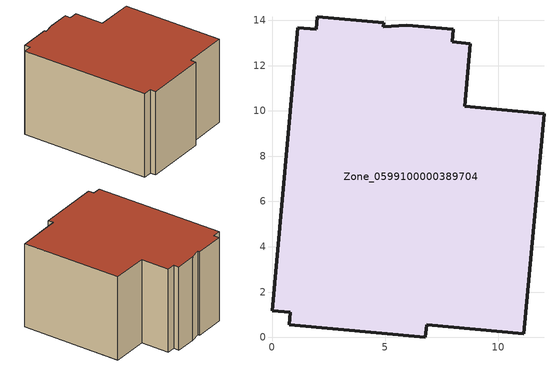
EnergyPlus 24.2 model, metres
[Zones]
Zone_0599100000389704
 floor ground (C_G): 1.95,13.6 2,14.16 4.93,13.89 4.91,13.71 5.95,13.79 8.01,13.6 7.96,13.05 8.77,12.97 8.52,10.2 12.02,9.87 11.12,0.16 6.83,0.55 6.78,0 0.76,0.55 0.81,1.11 0,1.18 1.14,13.66 z0
 wall outside (C_F): 1.14,13.66 0,1.18 0.81,1.11 0.76,0.55 6.78,0 6.83,0.55 11.12,0.16 12.02,9.87 8.52,10.2 8.77,12.97 7.96,13.05 8.01,13.6 5.95,13.79 4.91,13.71 4.93,13.89 2,14.16 1.95,13.6 1.14,13.66 z0:8.28
 roof outside (C_R): 4.91,13.71 4.93,13.89 2,14.16 1.95,13.6 1.14,13.66 0,1.18 0.81,1.11 0.76,0.55 6.78,0 6.83,0.55 11.12,0.16 12.02,9.87 8.52,10.2 8.77,12.97 7.96,13.05 8.01,13.6 5.95,13.79 z8.28
[BUILDING]
Pand.0599100000389704: North Axis=0; Terrain=City; Loads Convergence Tolerance Value=0.04; Temperature Convergence Tolerance Value=0.4; Solar Distribution=FullExterior; Maximum Number of Warmup Days=25; Minimum Number of Warmup Days=1
[Site:Location]
Rotterdam.The.Hague.AP_ZH_NLD Design_Conditions: Latitude=51.96; Longitude=4.45; Time Zone=1; Elevation=-4.5
[SITE:GROUNDTEMPERATURE:BUILDINGSURFACE]
18, 18, 18, 18, 18, 18, 18, 18, 18, 18, 18, 18
[MATERIAL] Thermal Absorptance=0.9; Solar Absorptance=0.7; Visible Absorptance=0.7
Name | Roughness | Thickness | Conductivity | Density | Specific Heat
G.D.1992-2005 | MediumSmooth | 0.15 | 0.06 | 540 | 1210
F.D.1992-2005 | Rough | 0.3 | 0.12 | 1920 | 840
R.D.1992-2005 | MediumRough | 0.2 | 0.08 | 1500 | 1000
[CONSTRUCTION]
C_G: G.D.1992-2005
C_F: F.D.1992-2005
C_R: R.D.1992-2005
[ZONE]
Zone_0599100000389704: Type=1; Multiplier=1; Ceiling Height=Autocalculate; Volume=Autocalculate; Floor Area=autocalculate; Part of Total Floor Area=Yes
[ZONEINFILTRATION:DESIGNFLOWRATE]
Infil_Zone_0599100000389704: Zone or ZoneList or Space or SpaceList=Zone_0599100000389704; Schedule=AlwaysOn; Design Flow Rate Calculation Method=Flow/Area; Flow Rate per Floor Area=0.0021; Constant Term Coefficient=1; Temperature Term Coefficient=0; Velocity Term Coefficient=0; Velocity Squared Term Coefficient=0
[HVACTEMPLATE:ZONE:IDEALLOADSAIRSYSTEM]
Zone_0599100000389704: Maximum Heating Supply Air Temperature=50; Minimum Cooling Supply Air Temperature=13; Maximum Heating Supply Air Humidity Ratio=0.0156; Minimum Cooling Supply Air Humidity Ratio=0.0077; Heating Limit=NoLimit; Cooling Limit=NoLimit; Dehumidification Control Type=ConstantSensibleHeatRatio; Cooling Sensible Heat Ratio=0.7; Dehumidification Setpoint=60; Humidification Control Type=None; Humidification Setpoint=30; Outdoor Air Method=None; Outdoor Air Flow Rate per Person=0.00944; Outdoor Air Flow Rate per Zone Floor Area=0; Outdoor Air Flow Rate per Zone=0; Demand Controlled Ventilation Type=None; Outdoor Air Economizer Type=NoEconomizer; Heat Recovery Type=None; Sensible Heat Recovery Effectiveness=0.7; Latent Heat Recovery Effectiveness=0.65
[ZONECONTROL:THERMOSTAT]
ThermostatControl_Zone_0599100000389704: Zone or ZoneList=Zone_0599100000389704; Control Type Schedule=DualSetpointControlType; Control 1=Thermostat_Zone_0599100000389704; Temperature Difference Between Cutout And Setpoint=0
[THERMOSTATSETPOINT:DUALSETPOINT]
Thermostat_Zone_0599100000389704: Heating Setpoint Temperature Schedule=HeatingSetpoint_Zone_0599100000389704; Cooling Setpoint Temperature Schedule=CoolingSetpoint_Zone_0599100000389704
[SCHEDULE:COMPACT]
HeatingSetpoint_Zone_0599100000389704: Through: 12/31, For: AllDays, Until: 24:00, 21
CoolingSetpoint_Zone_0599100000389704: Through: 12/31, For: AllDays, Until: 24:00, 24
DualSetpointControlType: Through: 12/31, For: AllDays, Until: 24:00, 4
AlwaysOn: Through: 12/31, For: AllDays, Until: 24:00, 1
